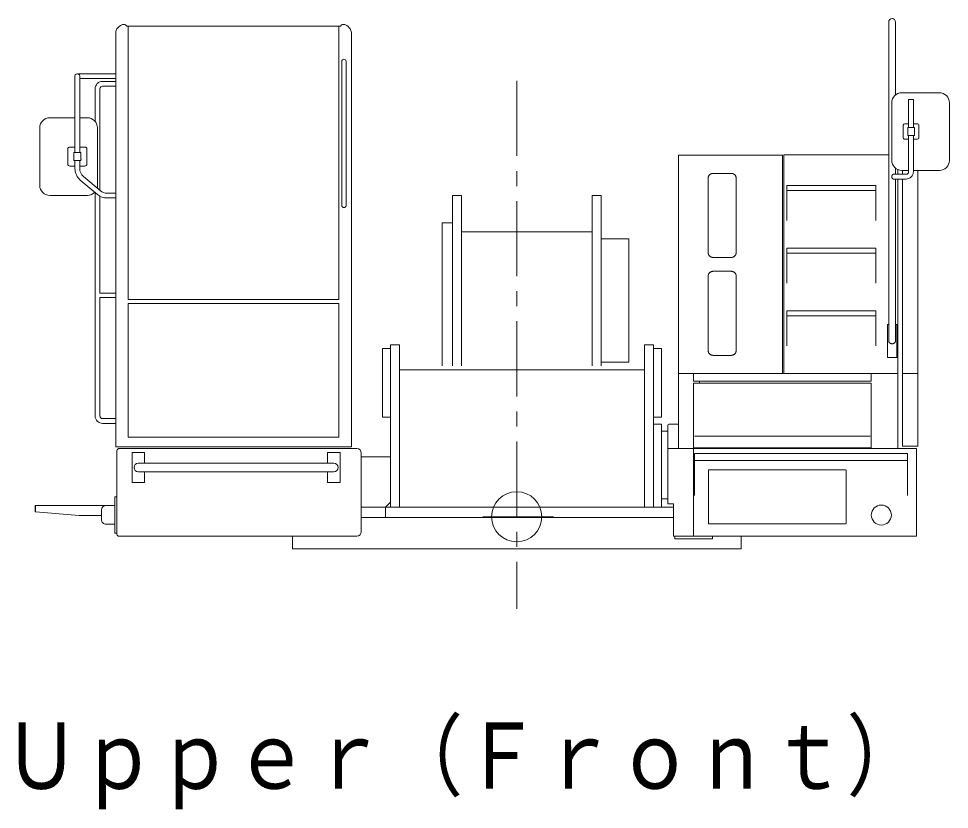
# Model space of a CAD drawing. Units: millimetres on the paper. Extents: x -420 to 420, y -297 to 297.
# Drawn here: x -143.3 to -81.4, y -214.6 to -162 of the extents above; entities that cross this region are included whole.
import ezdxf
from ezdxf.enums import TextEntityAlignment as Align

# ---------------------------------------------------------------- set-up
doc = ezdxf.new("R2010")
doc.units = ezdxf.units.MM
doc.linetypes.add('CHAIN1', pattern=[8, 5, -1, 1, -1])
doc.layers.add('0-0_0', color=7, linetype='Continuous', lineweight=18)
doc.styles.add('ＭＳ ゴシック', font='')
doc.styles.get('ＭＳ ゴシック').set_extended_font_data('MS Gothic')

msp = doc.modelspace()

# ---------------------------------------------------------------- linework, layer by layer
at = {"layer": '0-0_0'}
for p, q in [((-136.215, -162.372), (-136.301, -162.372)), ((-121.852, -162.485), (-136.074, -162.485)), ((-135.967, -180.673), (-135.967, -162.485)), ((-121.959, -162.485), (-121.959, -180.673)), ((-121.712, -162.372), (-121.625, -162.372)), ((-85.395, -183.415), (-85.395, -162.193)), ((-84.941, -167.052), (-84.941, -162.193)), ((-136.801, -162.905), (-136.801, -162.955)), ((-136.801, -190.472), (-136.801, -162.936)), ((-121.125, -162.905), (-121.125, -162.955)), ((-121.125, -162.905), (-121.125, -162.955)), ((-121.125, -162.953), (-121.125, -190.472)), ((-121.125, -163.605), (-121.125, -163.654)), ((-121.77, -174.416), (-121.77, -164.823)), ((-121.481, -174.416), (-121.481, -164.823)), ((-139.512, -170.89), (-139.512, -165.802)), ((-136.801, -165.643), (-139.353, -165.643)), ((-139.194, -170.89), (-139.194, -165.802)), ((-136.801, -165.961), (-139.194, -165.961)), ((-136.801, -166.155), (-137.677, -166.155)), ((-136.801, -166.474), (-137.677, -166.474)), ((-136.801, -166.094), (-136.801, -166.321)), ((-138.17, -166.647), (-138.17, -168.816)), ((-137.851, -166.648), (-137.851, -173.402)), ((-82.027, -166.908), (-84.527, -166.908)), ((-85.194, -167.575), (-85.194, -171.408)), ((-84.07, -167.351), (-84.07, -169.225)), ((-84.07, -167.351), (-83.751, -167.351)), ((-83.751, -167.351), (-83.751, -169.225)), ((-81.361, -167.575), (-81.361, -171.408)), ((-139.512, -168.572), (-141.187, -168.572)), ((-138.686, -168.572), (-139.194, -168.572)), ((-84.069, -168.975), (-84.327, -168.975)), ((-83.494, -168.975), (-83.752, -168.975)), ((-141.854, -173.074), (-141.854, -169.239)), ((-138.019, -173.074), (-138.019, -169.239)), ((-84.427, -169.075), (-84.427, -169.908)), ((-84.13, -169.225), (-84.13, -169.758)), ((-84.13, -169.225), (-83.69, -169.225)), ((-83.69, -169.225), (-83.69, -169.758)), ((-83.394, -169.908), (-83.394, -169.075)), ((-84.069, -170.008), (-84.327, -170.008)), ((-84.13, -169.758), (-83.69, -169.758)), ((-84.07, -169.758), (-84.07, -172.173)), ((-83.494, -170.008), (-83.752, -170.008)), ((-83.751, -169.758), (-83.751, -172.173)), ((-139.986, -170.656), (-139.986, -171.657)), ((-139.512, -170.523), (-139.853, -170.523)), ((-138.852, -170.523), (-139.194, -170.523)), ((-138.719, -170.656), (-138.719, -171.657)), ((-139.595, -170.89), (-139.595, -171.423)), ((-139.595, -170.89), (-139.111, -170.89)), ((-139.595, -171.423), (-139.111, -171.423)), ((-139.512, -171.96), (-139.512, -171.423)), ((-139.194, -171.96), (-139.194, -171.423)), ((-139.111, -170.89), (-139.111, -171.423)), ((-139.086, -171.323), (-139.111, -171.323)), ((-99.38, -171.068), (-92.463, -171.068)), ((-99.38, -190.587), (-99.38, -171.068)), ((-92.463, -177.883), (-92.463, -171.068)), ((-92.38, -171.049), (-85.395, -171.049)), ((-92.38, -171.049), (-92.38, -177.883)), ((-139.512, -171.79), (-139.853, -171.79)), ((-138.852, -171.79), (-139.194, -171.79)), ((-84.941, -172.332), (-84.941, -171.931)), ((-84.796, -172.018), (-84.796, -172.332)), ((-84.094, -172.075), (-84.527, -172.075)), ((-84.468, -172.332), (-84.468, -172.075)), ((-82.027, -172.075), (-83.727, -172.075)), ((-83.468, -190.42), (-83.468, -172.075)), ((-138.953, -172.477), (-137.815, -173.432)), ((-97.396, -177.577), (-97.396, -172.561)), ((-97.063, -172.273), (-95.88, -172.273)), ((-95.546, -177.577), (-95.546, -172.561)), ((-85.068, -172.332), (-84.229, -172.332)), ((-85.06, -172.651), (-84.229, -172.651)), ((-84.941, -183.415), (-84.941, -172.651)), ((-84.796, -172.651), (-84.796, -190.587)), ((-84.468, -190.42), (-84.468, -172.65)), ((-139.158, -172.721), (-138.02, -173.676)), ((-92.163, -173.087), (-86.246, -173.087)), ((-92.163, -173.087), (-92.163, -175.42)), ((-86.246, -173.087), (-86.246, -175.42)), ((-138.686, -173.741), (-141.187, -173.741)), ((-138.17, -173.551), (-138.17, -188.411)), ((-137.851, -173.791), (-137.851, -180.25)), ((-136.801, -173.591), (-137.381, -173.591)), ((-136.801, -173.909), (-137.381, -173.909)), ((-114.399, -185.07), (-114.399, -173.737)), ((-114.399, -173.737), (-113.816, -173.737)), ((-113.816, -173.737), (-113.816, -185.07)), ((-105.113, -185.07), (-105.113, -173.737)), ((-105.113, -173.737), (-104.529, -173.737)), ((-104.529, -185.07), (-104.529, -173.737)), ((-92.163, -173.42), (-86.246, -173.42)), ((-115.101, -175.57), (-115.101, -185.07)), ((-115.101, -175.57), (-114.399, -175.57)), ((-113.816, -176.153), (-105.113, -176.153)), ((-102.678, -176.637), (-104.529, -176.637)), ((-92.463, -185.555), (-92.463, -176.647)), ((-92.38, -177.293), (-92.38, -185.587)), ((-92.163, -177.254), (-92.163, -179.587)), ((-92.163, -177.254), (-86.246, -177.254)), ((-92.163, -177.587), (-86.246, -177.587)), ((-86.246, -177.254), (-86.246, -179.587)), ((-97.063, -177.866), (-95.88, -177.866)), ((-97.063, -178.788), (-95.88, -178.788)), ((-97.396, -184.093), (-97.396, -179.077)), ((-95.546, -184.093), (-95.546, -179.077)), ((-136.801, -180.25), (-137.851, -180.25)), ((-136.801, -180.539), (-137.851, -180.539)), ((-137.851, -180.539), (-137.851, -188.411)), ((-121.959, -180.673), (-135.967, -180.673)), ((-135.967, -189.831), (-135.967, -180.923)), ((-121.959, -180.923), (-135.967, -180.923)), ((-121.959, -180.923), (-121.959, -189.831)), ((-92.163, -181.42), (-86.246, -181.42)), ((-92.163, -181.42), (-92.163, -183.754)), ((-92.163, -181.754), (-86.246, -181.754)), ((-86.246, -181.42), (-86.246, -183.754)), ((-85.485, -182.334), (-85.395, -182.334)), ((-85.485, -184.523), (-85.485, -182.334)), ((-84.941, -182.334), (-84.851, -182.334)), ((-84.851, -184.523), (-84.851, -182.334)), ((-117.935, -183.67), (-117.935, -194.47)), ((-101.635, -183.67), (-101.635, -194.47)), ((-118.535, -183.92), (-119.068, -183.92)), ((-119.068, -188.504), (-119.068, -183.92)), ((-101.035, -183.92), (-100.501, -183.92)), ((-100.501, -188.504), (-100.501, -183.92)), ((-97.063, -184.381), (-95.88, -184.381)), ((-85.485, -184.523), (-84.851, -184.523)), ((-117.935, -185.337), (-101.635, -185.337)), ((-99.38, -185.587), (-84.796, -185.587)), ((-98.385, -186.087), (-98.385, -185.587)), ((-86.551, -186.087), (-86.551, -185.587)), ((-83.468, -185.587), (-84.468, -185.587)), ((-86.551, -186.087), (-98.385, -186.087)), ((-86.551, -186.225), (-98.385, -186.225)), ((-97.968, -186.225), (-97.968, -186.087)), ((-86.551, -186.225), (-86.551, -190.533)), ((-136.801, -188.585), (-137.677, -188.585)), ((-136.801, -188.525), (-136.801, -188.751)), ((-118.535, -188.504), (-119.068, -188.504)), ((-100.501, -188.504), (-101.035, -188.504)), ((-136.801, -188.904), (-137.677, -188.904)), ((-101.035, -188.962), (-100.501, -188.962)), ((-100.501, -188.962), (-100.501, -194.47)), ((-100.085, -190.64), (-100.085, -189.054)), ((-99.993, -188.962), (-99.38, -188.962)), ((-121.959, -189.831), (-135.967, -189.831)), ((-100.501, -189.429), (-100.501, -193.929)), ((-100.085, -189.429), (-100.501, -189.429)), ((-86.624, -189.753), (-98.301, -189.753)), ((-136.801, -190.472), (-121.125, -190.472)), ((-136.643, -190.587), (-120.768, -190.587)), ((-100.085, -190.587), (-83.551, -190.587)), ((-100.085, -194.262), (-100.085, -190.64)), ((-99.38, -190.587), (-84.796, -190.587)), ((-98.385, -190.587), (-98.385, -196.42)), ((-96.805, -190.587), (-96.01, -190.587)), ((-83.468, -190.42), (-84.468, -190.42)), ((-83.551, -190.587), (-83.551, -196.42)), ((-136.718, -196.27), (-136.718, -190.737)), ((-135.718, -192.837), (-135.718, -190.837)), ((-134.885, -190.837), (-135.718, -190.837)), ((-134.885, -190.837), (-134.885, -191.554)), ((-122.718, -190.837), (-121.885, -190.837)), ((-122.718, -190.837), (-122.718, -191.554)), ((-120.468, -196.12), (-120.468, -190.887)), ((-118.535, -191.137), (-120.468, -191.137)), ((-98.301, -190.92), (-84.135, -190.92)), ((-98.301, -190.92), (-98.301, -193.698)), ((-84.135, -193.698), (-84.135, -190.92)), ((-135.301, -191.554), (-122.301, -191.554)), ((-98.301, -191.387), (-84.135, -191.387)), ((-135.301, -192.12), (-122.301, -192.12)), ((-134.885, -192.12), (-134.885, -192.837)), ((-122.718, -192.12), (-122.718, -192.837)), ((-97.385, -192.054), (-97.385, -195.537)), ((-88.268, -192.004), (-97.335, -192.004)), ((-88.218, -192.054), (-88.218, -195.537)), ((-134.885, -192.837), (-135.718, -192.837)), ((-136.868, -193.787), (-136.718, -193.787)), ((-136.868, -196.204), (-136.868, -193.787)), ((-118.535, -194.137), (-118.868, -194.47)), ((-100.085, -193.929), (-100.501, -193.929)), ((-142.168, -194.787), (-142.168, -194.404)), ((-142.135, -194.787), (-142.168, -194.787)), ((-142.135, -194.787), (-142.135, -194.37)), ((-142.135, -194.37), (-136.868, -194.37)), ((-142.135, -194.787), (-139.235, -195.037)), ((-137.751, -194.67), (-137.751, -195.32)), ((-99.701, -194.47), (-120.468, -194.47)), ((-118.868, -195.17), (-118.868, -194.47)), ((-139.235, -195.037), (-137.751, -195.037)), ((-99.701, -195.17), (-120.468, -195.17)), ((-97.335, -195.587), (-88.268, -195.587)), ((-137.451, -195.62), (-136.868, -195.62)), ((-136.868, -196.204), (-136.718, -196.204)), ((-136.643, -196.42), (-120.768, -196.42)), ((-125.051, -196.42), (-125.051, -197.254)), ((-99.701, -196.42), (-83.551, -196.42)), ((-99.618, -196.587), (-99.618, -196.42)), ((-99.618, -196.587), (-97.118, -196.587)), ((-97.118, -196.587), (-97.118, -196.42)), ((-95.218, -196.42), (-95.218, -197.254)), ((-125.051, -197.254), (-95.218, -197.254))]:
    msp.add_line(p, q, dxfattribs=at)
at = {"layer": '0-0_0', "color": 3, "linetype": 'CHAIN1'}
for p, q in [((-110.135, -166.117), (-110.135, -201.235)), ((-107.685, -195.12), (-112.386, -195.12))]:
    msp.add_line(p, q, dxfattribs=at)
at = {"layer": '0-0_0'}
for points in [[(-102.678, -176.637), (-102.678, -184.837), (-104.529, -184.837)], [(-117.935, -183.67), (-118.535, -183.67), (-118.535, -194.47)], [(-101.635, -183.67), (-101.035, -183.67), (-101.035, -194.47)], [(-98.385, -186.225), (-98.385, -190.533), (-86.551, -190.533)], [(-122.718, -192.837), (-121.885, -192.837), (-121.885, -190.837)], [(-99.701, -196.42), (-99.701, -194.262), (-100.085, -194.262)]]:
    msp.add_lwpolyline(points, dxfattribs=at)
for centre, radius in [((-110.135, -195.12), 1.667), ((-85.885, -195.004), 0.667)]:
    msp.add_circle(centre, radius, dxfattribs=at)
for centre, radius, start, end in [((-85.168, -162.204), 0.227, 360, 179.99999), ((-136.468, -162.905), 0.334, 155.28476, 180), ((-136.013, -163.114), 0.834, 125.10409, 155.28477), ((-136.301, -162.705), 0.334, 90, 125.1041), ((-136.215, -162.505), 0.133, 22.0243, 90), ((-135.967, -162.405), 0.133, 202.0243, 216.90234), ((-121.959, -162.405), 0.133, 323.09766, 337.9757), ((-121.712, -162.505), 0.133, 90, 157.9757), ((-121.625, -162.705), 0.334, 54.8959, 90), ((-121.913, -163.114), 0.834, 24.71523, 54.89591), ((-121.459, -162.905), 0.334, 0, 24.71524), ((-121.625, -164.823), 0.144, 0, 180), ((-139.353, -165.802), 0.159, 0, 180.00001), ((-137.677, -166.648), 0.493, 90, 180.00001), ((-137.677, -166.648), 0.174, 90, 180.00001), ((-84.527, -167.575), 0.667, 90, 179.99999), ((-82.027, -167.575), 0.667, 360, 90.00001), ((-141.187, -169.239), 0.667, 90.00004, 179.99996), ((-138.686, -169.239), 0.667, 0.00004, 90.00004), ((-84.327, -169.075), 0.1, 90, 179.99999), ((-83.494, -169.075), 0.1, 360, 90.00001), ((-84.327, -169.908), 0.1, 179.99999, 270), ((-83.494, -169.908), 0.1, 270.00001, 360), ((-139.853, -170.656), 0.133, 90.00004, 180.00002), ((-138.852, -170.656), 0.133, 0.00004, 90.00004), ((-84.527, -171.408), 0.667, 179.99999, 270), ((-82.027, -171.408), 0.667, 270.00001, 360), ((-139.853, -171.657), 0.133, 180.00004, 270.00002), ((-138.519, -171.96), 0.993, 179.99999, 229.96974), ((-138.519, -171.96), 0.675, 179.99999, 229.96974), ((-138.852, -171.657), 0.133, 270.00002, 0.00004), ((-97.108, -172.563), 0.288, 173.93645, 179.56145), ((-97.107, -172.568), 0.289, 167.45528, 173.08028), ((-97.107, -172.572), 0.291, 161.03526, 166.66026), ((-97.105, -172.576), 0.294, 154.71216, 160.33716), ((-97.104, -172.58), 0.297, 148.51498, 154.13998), ((-97.102, -172.584), 0.301, 142.46463, 148.08963), ((-97.099, -172.588), 0.305, 136.57355, 142.19855), ((-97.096, -172.591), 0.309, 130.84611, 136.47111), ((-97.093, -172.595), 0.314, 125.27949, 130.90449), ((-97.09, -172.597), 0.318, 119.86495, 125.48995), ((-97.086, -172.6), 0.322, 114.58902, 120.21402), ((-97.082, -172.602), 0.326, 109.43472, 115.05972), ((-97.078, -172.604), 0.329, 104.38251, 110.00751), ((-97.074, -172.605), 0.331, 99.41112, 105.03612), ((-97.07, -172.606), 0.332, 94.49814, 100.12314), ((-97.065, -172.606), 0.333, 89.62045, 95.24545), ((-95.877, -172.606), 0.333, 84.75455, 90.37955), ((-95.873, -172.606), 0.332, 79.87686, 85.50186), ((-95.869, -172.605), 0.331, 74.96388, 80.58888), ((-95.864, -172.604), 0.329, 69.99249, 75.61749), ((-95.86, -172.602), 0.326, 64.94028, 70.56528), ((-95.856, -172.6), 0.322, 59.78598, 65.41098), ((-95.853, -172.597), 0.318, 54.51005, 60.13505), ((-95.849, -172.595), 0.314, 49.09551, 54.72051), ((-95.846, -172.591), 0.309, 43.52889, 49.15389), ((-95.843, -172.588), 0.305, 37.80145, 43.42645), ((-95.841, -172.584), 0.301, 31.91037, 37.53537), ((-95.839, -172.58), 0.297, 25.86002, 31.48502), ((-95.837, -172.576), 0.294, 19.66284, 25.28784), ((-95.836, -172.572), 0.291, 13.33974, 18.96474), ((-95.835, -172.568), 0.289, 6.91972, 12.54472), ((-95.835, -172.563), 0.288, 0.43855, 6.06355), ((-85.032, -172.49), 0.159, 172.84982, 183.7017), ((-85.033, -172.483), 0.158, 164.43046, 175.28234), ((-85.032, -172.497), 0.158, 181.21855, 192.07042), ((-85.034, -172.504), 0.155, 189.78238, 200.63426), ((-85.035, -172.477), 0.154, 155.71336, 166.56524), ((-85.037, -172.51), 0.151, 198.7917, 209.64357), ((-85.038, -172.471), 0.148, 146.44572, 157.2976), ((-85.041, -172.516), 0.144, 208.5008, 219.35267), ((-85.043, -172.465), 0.142, 136.37559, 147.22746), ((-85.046, -172.52), 0.138, 219.14896, 230.00083), ((-85.048, -172.461), 0.135, 125.28278, 136.13465), ((-85.052, -172.524), 0.131, 230.90797, 241.75984), ((-85.054, -172.458), 0.129, 113.04882, 123.90069), ((-85.058, -172.527), 0.126, 243.78818, 254.64006), ((-85.061, -172.456), 0.124, 99.76238, 110.61425), ((-85.065, -172.528), 0.123, 257.53514, 268.38702), ((-84.229, -172.173), 0.159, 269.99999, 0), ((-84.229, -172.173), 0.477, 269.99999, 0), ((-141.187, -173.074), 0.667, 179.99996, 270), ((-138.686, -173.074), 0.5, 354.78619, 359.99998), ((-138.686, -173.074), 0.667, 345.32388, 0.00004), ((-138.686, -173.074), 0.667, 270, 317.14459), ((-137.381, -172.916), 0.993, 229.96973, 270), ((-137.381, -172.916), 0.675, 229.96973, 270), ((-121.638, -174.414), 0.132, 180.54171, 191.79171), ((-121.638, -174.412), 0.133, 192.78127, 204.03127), ((-121.637, -174.41), 0.134, 204.76105, 216.01105), ((-121.635, -174.407), 0.137, 216.37173, 227.62173), ((-121.634, -174.406), 0.139, 227.57489, 238.82489), ((-121.631, -174.404), 0.141, 238.39783, 249.64783), ((-121.629, -174.403), 0.143, 248.91787, 260.16787), ((-121.627, -174.403), 0.144, 259.24469, 270.49469), ((-121.624, -174.403), 0.144, 269.50531, 280.75531), ((-121.622, -174.403), 0.143, 279.83213, 291.08213), ((-121.62, -174.404), 0.141, 290.35217, 301.60217), ((-121.617, -174.406), 0.139, 301.17511, 312.42511), ((-121.616, -174.407), 0.137, 312.37827, 323.62827), ((-121.614, -174.41), 0.134, 323.98895, 335.23895), ((-121.613, -174.412), 0.133, 335.96873, 347.21873), ((-121.613, -174.414), 0.132, 348.20829, 359.45829), ((-97.108, -177.575), 0.288, 180.43855, 186.06355), ((-97.107, -177.571), 0.289, 186.91972, 192.54472), ((-97.107, -177.567), 0.291, 193.33974, 198.96474), ((-95.836, -177.567), 0.291, 341.03526, 346.66026), ((-95.835, -177.571), 0.289, 347.45528, 353.08028), ((-95.835, -177.575), 0.288, 353.93645, 359.56145), ((-97.105, -177.562), 0.294, 199.66284, 205.28784), ((-97.104, -177.558), 0.297, 205.86002, 211.48502), ((-97.102, -177.554), 0.301, 211.91037, 217.53537), ((-97.099, -177.551), 0.305, 217.80145, 223.42645), ((-97.096, -177.547), 0.309, 223.52889, 229.15389), ((-97.093, -177.544), 0.314, 229.09551, 234.72051), ((-97.09, -177.541), 0.318, 234.51005, 240.13505), ((-97.086, -177.539), 0.322, 239.78598, 245.41098), ((-97.082, -177.537), 0.326, 244.94028, 250.56528), ((-97.078, -177.535), 0.329, 249.99249, 255.61749), ((-97.074, -177.534), 0.331, 254.96388, 260.58888), ((-97.07, -177.533), 0.332, 259.87686, 265.50186), ((-97.065, -177.533), 0.333, 264.75455, 270.37955), ((-95.877, -177.533), 0.333, 269.62045, 275.24545), ((-95.873, -177.533), 0.332, 274.49814, 280.12314), ((-95.869, -177.534), 0.331, 279.41112, 285.03612), ((-95.864, -177.535), 0.329, 284.38251, 290.00751), ((-95.86, -177.537), 0.326, 289.43472, 295.05972), ((-95.856, -177.539), 0.322, 294.58902, 300.21402), ((-95.853, -177.541), 0.318, 299.86495, 305.48995), ((-95.849, -177.544), 0.314, 305.27949, 310.90449), ((-95.846, -177.547), 0.309, 310.84611, 316.47111), ((-95.843, -177.551), 0.305, 316.57355, 322.19855), ((-95.841, -177.554), 0.301, 322.46463, 328.08963), ((-95.839, -177.558), 0.297, 328.51498, 334.13998), ((-95.837, -177.562), 0.294, 334.71216, 340.33716), ((-97.096, -179.107), 0.309, 130.84611, 136.47111), ((-97.093, -179.11), 0.314, 125.27949, 130.90449), ((-97.09, -179.113), 0.318, 119.86495, 125.48995), ((-97.086, -179.115), 0.322, 114.58902, 120.21402), ((-97.082, -179.117), 0.326, 109.43472, 115.05972), ((-97.078, -179.119), 0.329, 104.38251, 110.00751), ((-97.074, -179.12), 0.331, 99.41112, 105.03612), ((-97.07, -179.121), 0.332, 94.49814, 100.12314), ((-97.065, -179.122), 0.333, 89.62045, 95.24545), ((-95.877, -179.122), 0.333, 84.75455, 90.37955), ((-95.873, -179.121), 0.332, 79.87686, 85.50186), ((-95.869, -179.12), 0.331, 74.96388, 80.58888), ((-95.864, -179.119), 0.329, 69.99249, 75.61749), ((-95.86, -179.117), 0.326, 64.94028, 70.56528), ((-95.856, -179.115), 0.322, 59.78598, 65.41098), ((-95.853, -179.113), 0.318, 54.51005, 60.13505), ((-95.849, -179.11), 0.314, 49.09551, 54.72051), ((-95.846, -179.107), 0.309, 43.52889, 49.15389), ((-97.108, -179.079), 0.288, 173.93645, 179.56145), ((-97.107, -179.083), 0.289, 167.45528, 173.08028), ((-97.107, -179.088), 0.291, 161.03526, 166.66026), ((-97.105, -179.092), 0.294, 154.71216, 160.33716), ((-97.104, -179.096), 0.297, 148.51498, 154.13998), ((-97.102, -179.1), 0.301, 142.46463, 148.08963), ((-97.099, -179.103), 0.305, 136.57355, 142.19855), ((-95.843, -179.103), 0.305, 37.80145, 43.42645), ((-95.841, -179.1), 0.301, 31.91037, 37.53537), ((-95.839, -179.096), 0.297, 25.86002, 31.48502), ((-95.837, -179.092), 0.294, 19.66284, 25.28784), ((-95.836, -179.088), 0.291, 13.33974, 18.96474), ((-95.835, -179.083), 0.289, 6.91972, 12.54472), ((-95.835, -179.079), 0.288, 0.43855, 6.06355), ((-85.198, -183.412), 0.196, 180.96884, 192.21884), ((-85.197, -183.406), 0.199, 193.79009, 205.04009), ((-85.195, -183.401), 0.203, 206.16263, 217.41263), ((-85.191, -183.396), 0.209, 217.92422, 229.17422), ((-85.187, -183.391), 0.215, 229.04089, 240.29089), ((-85.182, -183.388), 0.22, 239.5815, 250.8315), ((-85.176, -183.386), 0.224, 249.68044, 260.93044), ((-85.171, -183.385), 0.226, 259.50676, 270.75676), ((-85.165, -183.385), 0.226, 269.24466, 280.49466), ((-85.159, -183.386), 0.224, 279.08224, 290.33224), ((-85.153, -183.388), 0.22, 289.20316, 300.45316), ((-85.148, -183.392), 0.215, 299.77505, 311.02505), ((-85.144, -183.396), 0.209, 310.92935, 322.17935), ((-85.141, -183.401), 0.203, 322.72981, 333.97981), ((-85.139, -183.407), 0.199, 335.13519, 346.38519), ((-85.138, -183.413), 0.196, 347.97548, 359.22548), ((-97.108, -184.091), 0.288, 180.43855, 186.06355), ((-97.107, -184.086), 0.289, 186.91972, 192.54472), ((-97.107, -184.082), 0.291, 193.33974, 198.96474), ((-97.105, -184.078), 0.294, 199.66284, 205.28784), ((-97.104, -184.074), 0.297, 205.86002, 211.48502), ((-97.102, -184.07), 0.301, 211.91037, 217.53537), ((-97.099, -184.066), 0.305, 217.80145, 223.42645), ((-97.096, -184.063), 0.309, 223.52889, 229.15389), ((-97.093, -184.06), 0.314, 229.09551, 234.72051), ((-97.09, -184.057), 0.318, 234.51005, 240.13505), ((-97.086, -184.054), 0.322, 239.78598, 245.41098), ((-97.082, -184.052), 0.326, 244.94028, 250.56528), ((-97.078, -184.05), 0.329, 249.99249, 255.61749), ((-97.074, -184.049), 0.331, 254.96388, 260.58888), ((-97.07, -184.048), 0.332, 259.87686, 265.50186), ((-97.065, -184.048), 0.333, 264.75455, 270.37955), ((-95.877, -184.048), 0.333, 269.62045, 275.24545), ((-95.873, -184.048), 0.332, 274.49814, 280.12314), ((-95.869, -184.049), 0.331, 279.41112, 285.03612), ((-95.864, -184.05), 0.329, 284.38251, 290.00751), ((-95.86, -184.052), 0.326, 289.43472, 295.05972), ((-95.856, -184.054), 0.322, 294.58902, 300.21402), ((-95.853, -184.057), 0.318, 299.86495, 305.48995), ((-95.849, -184.06), 0.314, 305.27949, 310.90449), ((-95.846, -184.063), 0.309, 310.84611, 316.47111), ((-95.843, -184.066), 0.305, 316.57355, 322.19855), ((-95.841, -184.07), 0.301, 322.46463, 328.08963), ((-95.839, -184.074), 0.297, 328.51498, 334.13998), ((-95.837, -184.078), 0.294, 334.71216, 340.33716), ((-95.836, -184.082), 0.291, 341.03526, 346.66026), ((-95.835, -184.086), 0.289, 347.45528, 353.08028), ((-95.835, -184.091), 0.288, 353.93645, 359.56145), ((-137.677, -188.411), 0.493, 179.99999, 270), ((-137.677, -188.411), 0.174, 179.99999, 270), ((-99.993, -189.054), 0.0917, 89.99999, 180), ((-136.568, -190.737), 0.15, 120.00179, 180), ((-120.768, -190.887), 0.3, 0, 90), ((-135.301, -191.837), 0.283, 90, 270), ((-122.301, -191.837), 0.283, 270, 90), ((-97.335, -192.054), 0.05, 90, 180.00001), ((-88.268, -192.054), 0.05, 0, 90), ((-100.495, -194.214), 0.0067, 179.99999, 270), ((-142.135, -194.404), 0.0333, 90.00001, 180), ((-137.451, -194.67), 0.3, 90.00001, 179.99999), ((-137.451, -195.32), 0.3, 179.99999, 270), ((-97.335, -195.537), 0.05, 179.99999, 270), ((-88.268, -195.537), 0.05, 270, 0), ((-120.768, -196.12), 0.3, 270, 0), ((-136.568, -196.27), 0.15, 180, 239.99821)]:
    msp.add_arc(centre, radius, start, end, dxfattribs=at)

# ---------------------------------------------------------------- texts
at = {"layer": '0-0_0', "style": 'ＭＳ ゴシック', "width": 0.85}
msp.add_text('Ｕｐｐｅｒ（Ｆｒｏｎｔ）', height=4.399, dxfattribs=at).set_placement((-144.3, -214.533), align=Align.BOTTOM_LEFT)

doc.saveas('drawing.dxf')
